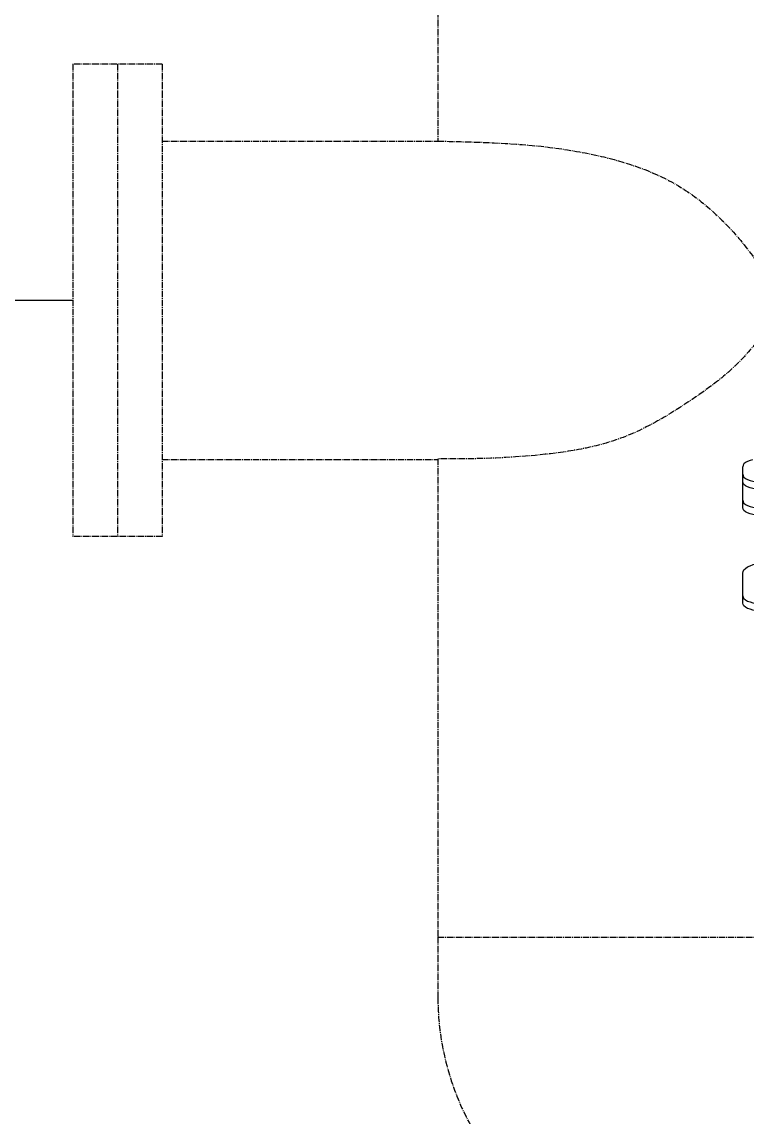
# Model space of a CAD drawing. Extents: x 1175813 to 1223918, y -298815 to -264839.
# Drawn here: x 1201138 to 1202238, y -278442 to -276781 of the extents above; entities that cross this region are included whole.
import ezdxf

# ---------------------------------------------------------------- set-up
doc = ezdxf.new("R2010")
doc.units = 0
doc.linetypes.add('GEN7', pattern=[13.75, 9.75, -1.5, 1, -1.5])
doc.layers.add('7', color=4, linetype='GEN7')
doc.layers.add('图层1', color=1, linetype='Continuous')

# ---------------------------------------------------------------- blocks, each defined once
blk = doc.blocks.new('400俯视图')
at = {"color": 7, "linetype": 'Continuous'}
for p, q in [((-213.64, 54.01), (-213.64, 58.55)), ((-213.64, 49.56), (-213.64, 54.01)), ((-213.64, 38.21), (-213.64, 49.56)), ((-213.64, 33.75), (-213.64, 38.21)), ((-213.64, -19.71), (-213.64, -6.09)), ((-213.64, -24.16), (-213.64, -19.71))]:
    blk.add_line(p, q, dxfattribs=at)
at = {"color": 7, "linetype": 'Continuous', "flags": 128}
for points in [[(-207.65, 62.71), (-209.2, 62.33), (-210.71, 61.76), (-211.96, 61.07), (-212.88, 60.29), (-213.45, 59.44), (-213.64, 58.55)], [(-213.64, 54.01), (-213.45, 53.13), (-212.88, 52.27), (-211.96, 51.49), (-210.71, 50.8), (-209.2, 50.24), (-207.47, 49.82), (-205.59, 49.56), (-203.64, 49.47)], [(-203.64, 45.02), (-205.59, 45.1), (-207.47, 45.36), (-209.2, 45.78), (-210.71, 46.35), (-211.96, 47.03), (-212.88, 47.82), (-213.45, 48.67), (-213.64, 49.56)], [(-213.64, 38.21), (-213.45, 37.32), (-212.88, 36.47), (-211.96, 35.68), (-210.71, 35), (-209.2, 34.43), (-207.47, 34.01), (-205.59, 33.75), (-203.64, 33.67)], [(-203.64, 29.21), (-205.59, 29.3), (-207.47, 29.56), (-209.2, 29.98), (-210.71, 30.54), (-211.96, 31.23), (-212.88, 32.01), (-213.45, 32.87), (-213.64, 33.75)], [(-213.64, -6.09), (-213.45, -5.05), (-212.89, -4.04), (-211.97, -3.09), (-210.72, -2.22), (-209.17, -1.46), (-207.36, -0.82), (-205.77, -0.41)], [(-213.64, -19.71), (-213.45, -20.59), (-212.88, -21.45), (-211.96, -22.23), (-210.71, -22.92), (-209.2, -23.48), (-207.47, -23.9), (-205.59, -24.16), (-203.64, -24.25)], [(-203.64, -28.7), (-205.59, -28.62), (-207.47, -28.36), (-209.2, -27.94), (-210.71, -27.37), (-211.96, -26.69), (-212.88, -25.9), (-213.45, -25.05), (-213.64, -24.16)]]:
    blk.add_lwpolyline(points, dxfattribs=at)
blk = doc.blocks.new('rbnn400')
at = {"layer": '图层1'}
blk.add_blockref('400俯视图', (7459.97, 1055.81), dxfattribs=at)

msp = doc.modelspace()

# ---------------------------------------------------------------- linework, layer by layer
msp.add_line((1201215.6, -277202.9), (1199863.1, -277202.9))
at = {"layer": '7'}
for p, q in [((1201769.3, -274948.9), (1201769.3, -276961.4)), ((1201350.9, -276844.6), (1201215.6, -276844.6)), ((1201215.6, -276844.6), (1201215.6, -277561.1)), ((1201283.3, -276844.6), (1201283.3, -277561.1)), ((1201283.3, -276844.6), (1201283.3, -277561.1)), ((1201350.9, -276844.6), (1201350.9, -277561.1)), ((1201350.9, -276961.4), (1201769.3, -276961.4)), ((1201350.9, -277444.4), (1201769.3, -277444.4)), ((1201769.3, -277443.4), (1201769.3, -278168.9)), ((1201350.9, -277561.1), (1201215.6, -277561.1)), ((1201769.3, -278168.9), (1201769.3, -278260.6)), ((1201769.3, -278168.9), (1203862.3, -278168.9))]:
    msp.add_line(p, q, dxfattribs=at)
msp.add_arc((1202171.8, -278260.6), 402.5, 180, 225, dxfattribs=at)
msp.add_spline([(1201769.3, -276961.4), (1201905.5, -276967.3), (1202012.9, -276983.6), (1202134.5, -277029.4), (1202234.1, -277118.9), (1202268.7, -277173.9), (1202276.2, -277202.7), (1202236.7, -277285.5), (1202155.1, -277353.2), (1202046.6, -277412.1), (1201924.4, -277437.3), (1201805, -277443.4), (1201769.3, -277443.4)], degree=3, dxfattribs=at)

# ---------------------------------------------------------------- block references
at = {"xscale": 2.5, "yscale": 2.5, "zscale": 2.5}
msp.add_blockref('rbnn400', (1184116, -280241.3), dxfattribs=at)

doc.saveas('drawing.dxf')
